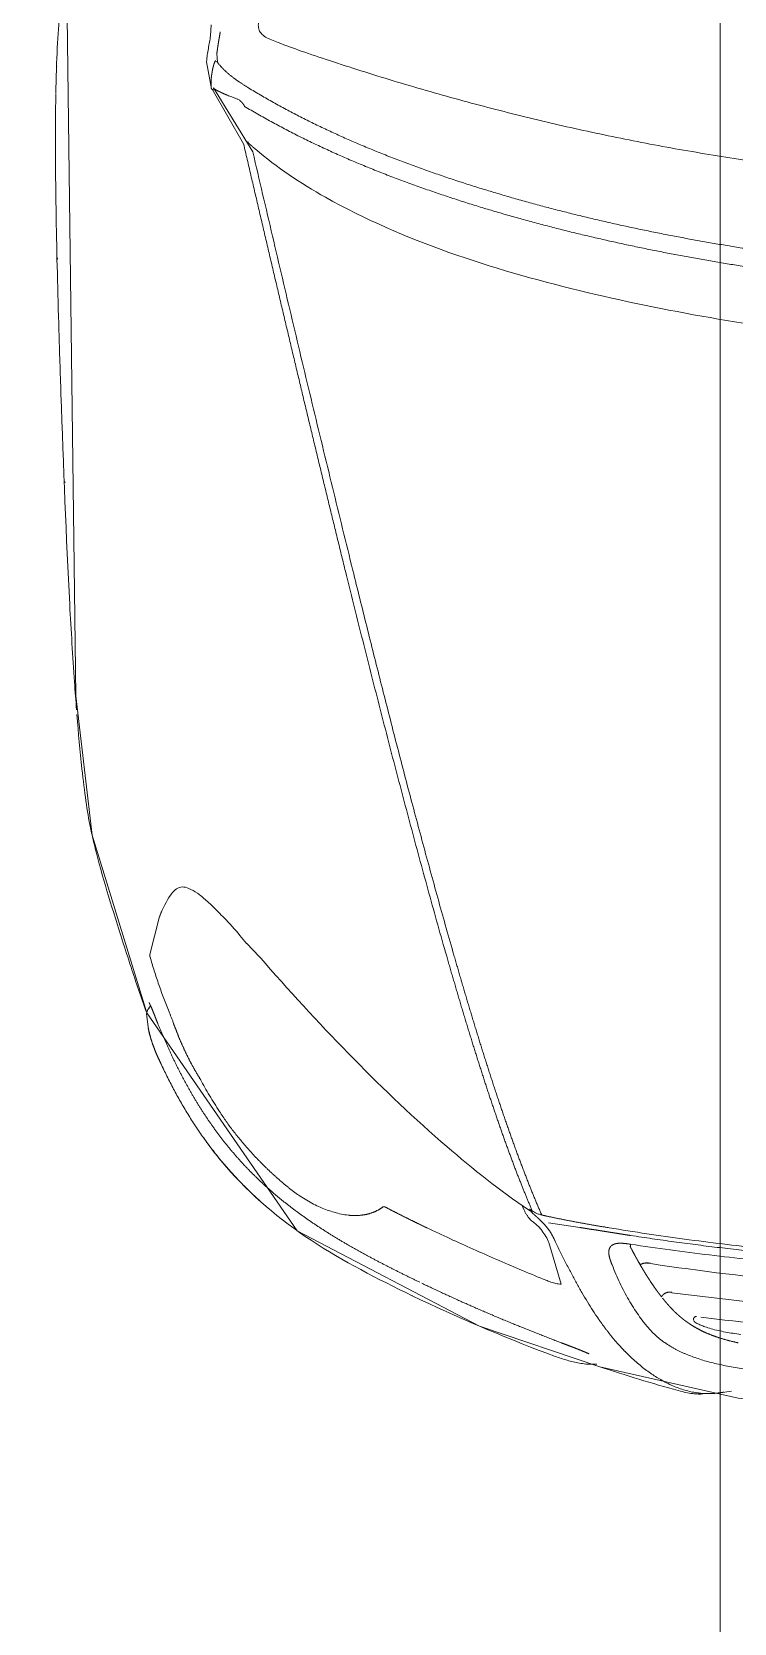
# Model space of a CAD drawing. Header units: metres. Extents: x -17822 to 152406, y -4219 to 19791.
# Drawn here: x 114454.4 to 114511.6, y 2751.2 to 2881 of the extents above; entities that cross this region are included whole.
import ezdxf
from ezdxf.xclip import XClip

# ---------------------------------------------------------------- set-up
doc = ezdxf.new("R2010")
doc.units = ezdxf.units.M
doc.header["$LTSCALE"] = 100
doc.header["$MEASUREMENT"] = 0
doc.header["$XCLIPFRAME"] = 0
doc.layers.get('0').update_dxf_attribs({"color": 9, "lineweight": 9})
for name, color, linetype, lineweight in [('04', 9, 'Continuous', 9), ('06B', 9, 'Continuous', 9), ('06D', 9, 'Continuous', 9), ('40M', 9, 'Continuous', 9)]:
    doc.layers.add(name, color=color, linetype=linetype, lineweight=lineweight)

# ---------------------------------------------------------------- blocks, each defined once
blk = doc.blocks.new('p-araba-polo')
for p, q in [((0.02, -0.3033), (0.0201, -0.3042)), ((0.1556, -0.3961), (0.1593, -0.4217)), ((0.1094, -0.4114), (0.1433, -0.4214)), ((0.1683, -0.4355), (0.17, -0.4382)), ((0.172, -0.4427), (0.1727, -0.4429)), ((0.1727, -0.4429), (0.1735, -0.4432)), ((0.3712, -0.653), (0.3749, -0.6562)), ((0.3749, -0.6562), (0.3764, -0.6575)), ((0.3875, -0.668), (0.3764, -0.6575)), ((1.033, -0.6629), (1.0852, -0.695)), ((1.0841, -0.6962), (1.0396, -0.6705)), ((1.1066, -0.7007), (1.0845, -0.6967)), ((1.1134, -0.6923), (1.1062, -0.6918)), ((1.1073, -0.6936), (1.1062, -0.6918)), ((1.1134, -0.6923), (1.1134, -0.6923)), ((1.1367, -0.6968), (1.1276, -0.6974)), ((0.4081, -0.7394), (0.3783, -0.7469)), ((0.4278, -0.7293), (0.4248, -0.7314)), ((0.3189, -0.7483), (0.328, -0.7495)), ((0.3334, -0.7485), (0.3346, -0.7476)), ((0.3344, -0.7478), (0.3365, -0.7464))]:
    blk.add_line(p, q)
at = {"flags": 128}
for points in [[(0.3874, -0.668), (0.3906, -0.6707), (0.3938, -0.6734)], [(0.4171, -0.6952), (0.4181, -0.6962), (0.4193, -0.6975), (0.4207, -0.699)], [(0.427, -0.7064), (0.4277, -0.7072), (0.4282, -0.7081)]]:
    blk.add_lwpolyline(points, dxfattribs=at)
for points, degree in [([(0.1227, 0), (0.1227, -0.0712), (0.1253, -0.1425), (0.1304, -0.2136), (0.1382, -0.2844), (0.1491, -0.3548)], 5), ([(0.9187, 0), (0.9187, -0.0992), (0.9262, -0.1979), (0.9398, -0.2961), (0.9595, -0.3936), (0.9846, -0.4892), (1.0189, -0.5845), (1.0701, -0.6696)], 7), ([(1.0853, -0.6665), (1.0348, -0.5843), (0.9999, -0.4894), (0.9745, -0.3944), (0.9546, -0.2963), (0.9409, -0.1982), (0.9333, -0.099), (0.9333, 0)], 7), ([(0.0653, -0.0889), (0.0687, -0.1586), (0.0736, -0.2283), (0.0825, -0.2975)], 3), ([(0.0825, -0.0995), (0.0865, -0.1736), (0.0927, -0.2477), (0.1024, -0.3213)], 3), ([(0.1025, -0.0916), (0.1063, -0.1742), (0.1139, -0.2567), (0.1261, -0.3385)], 3), ([(0.0221, -0.2725), (0.0218, -0.2751), (0.0215, -0.2775), (0.0211, -0.2798)], 3), ([(0.0615, -0.2671), (0.0629, -0.2733), (0.0644, -0.2793), (0.0661, -0.2848), (0.068, -0.2901), (0.0701, -0.2949), (0.0725, -0.2994), (0.0751, -0.3037)], 7), ([(0.0213, -0.2788), (0.0208, -0.2811), (0.0205, -0.2834), (0.0203, -0.2858), (0.0201, -0.2881), (0.02, -0.2904), (0.0201, -0.2927), (0.0202, -0.295)], 7), ([(0.0202, -0.295), (0.0199, -0.2961), (0.0196, -0.2973), (0.0197, -0.2984)], 3), ([(0.0197, -0.2984), (0.0198, -0.2999), (0.0198, -0.3015), (0.02, -0.3033)], 3), ([(0.0201, -0.3042), (0.0206, -0.308), (0.0213, -0.3113), (0.0225, -0.3159)], 3), ([(0.0205, -0.2989), (0.0205, -0.299), (0.0205, -0.2992), (0.0205, -0.2993), (0.0205, -0.2995), (0.0206, -0.2996)], 5), ([(0.0206, -0.2996), (0.0205, -0.2994), (0.0205, -0.2991), (0.0205, -0.2989)], 3), ([(0.0206, -0.2995), (0.0206, -0.2995), (0.0206, -0.2995), (0.0206, -0.2995)], 3), ([(0.0206, -0.2996), (0.0206, -0.2996), (0.0206, -0.2996), (0.0206, -0.2996), (0.0206, -0.2996), (0.0206, -0.2996), (0.0206, -0.2996), (0.0206, -0.2996)], 7), ([(0.0522, -0.3094), (0.0555, -0.3175), (0.0593, -0.3245), (0.0635, -0.3305), (0.0681, -0.3356), (0.0732, -0.3401), (0.0785, -0.3443)], 6), ([(0.08, -0.311), (0.0792, -0.3098), (0.0783, -0.3086), (0.0775, -0.3074), (0.0766, -0.3062), (0.0758, -0.3049), (0.0751, -0.3037)], 6), ([(0.0792, -0.303), (0.0787, -0.3027), (0.0782, -0.3024), (0.0779, -0.3019), (0.0777, -0.3014), (0.0774, -0.3009)], 5), ([(0.0826, -0.3142), (0.0821, -0.3136), (0.0816, -0.3129), (0.0811, -0.3123), (0.0805, -0.3116), (0.08, -0.311)], 5), ([(0.0225, -0.3159), (0.0284, -0.3374), (0.035, -0.3587), (0.042, -0.3799)], 3), ([(0.088, -0.32), (0.0869, -0.3189), (0.0858, -0.3178), (0.0847, -0.3166), (0.0837, -0.3154), (0.0826, -0.3142)], 5), ([(0.0979, -0.3287), (0.0962, -0.3274), (0.0945, -0.326), (0.0928, -0.3246), (0.0912, -0.3231), (0.0896, -0.3216), (0.088, -0.32)], 6), ([(0.099, -0.3297), (0.1005, -0.3287), (0.1021, -0.3277), (0.1032, -0.3246), (0.103, -0.3231), (0.1027, -0.3213)], 5), ([(0.1027, -0.3213), (0.103, -0.3231), (0.1032, -0.3246), (0.1021, -0.3277), (0.1005, -0.3287), (0.099, -0.3297)], 5), ([(0.1016, -0.3316), (0.1011, -0.3312), (0.1006, -0.3309), (0.1001, -0.3305), (0.0996, -0.3301), (0.099, -0.3297)], 5), ([(0.1117, -0.3387), (0.1084, -0.3366), (0.1059, -0.3348), (0.1035, -0.333), (0.1025, -0.3323), (0.1016, -0.3316)], 5), ([(0.1283, -0.3488), (0.1261, -0.3476), (0.124, -0.3463), (0.1219, -0.3451), (0.1198, -0.3439), (0.1177, -0.3426), (0.1157, -0.3413), (0.1137, -0.34), (0.1117, -0.3387)], 8), ([(0.1264, -0.3385), (0.1266, -0.3396), (0.1268, -0.341), (0.1268, -0.3427), (0.1266, -0.3444), (0.1262, -0.3456), (0.1257, -0.3461), (0.1252, -0.3466)], 7), ([(0.1264, -0.3385), (0.1266, -0.34), (0.1269, -0.3421), (0.1266, -0.3452), (0.1259, -0.3459), (0.1252, -0.3466)], 5), ([(0.1283, -0.3488), (0.1276, -0.3484), (0.127, -0.348), (0.1263, -0.3476), (0.1258, -0.3471), (0.1252, -0.3466)], 5), ([(0.1372, -0.3536), (0.1343, -0.3521), (0.1324, -0.3511), (0.1311, -0.3504), (0.1297, -0.3496), (0.1283, -0.3488)], 5), ([(0.0811, -0.3811), (0.0747, -0.3766), (0.0688, -0.3722), (0.0634, -0.3678), (0.0585, -0.3634), (0.0541, -0.359)], 5), ([(0.1404, -0.3553), (0.14, -0.3551), (0.1396, -0.3549), (0.1392, -0.3547), (0.1388, -0.3545), (0.1384, -0.3543), (0.138, -0.3541), (0.1376, -0.3538), (0.1372, -0.3536)], 8), ([(0.1419, -0.3549), (0.1413, -0.3549), (0.1406, -0.3549), (0.1402, -0.3549), (0.1402, -0.3548), (0.1405, -0.3547)], 5), ([(0.1405, -0.3547), (0.1402, -0.3548), (0.1402, -0.3549), (0.1406, -0.3549), (0.1413, -0.3549), (0.1419, -0.3549)], 5), ([(0.1414, -0.3695), (0.1424, -0.3679), (0.1429, -0.3657), (0.1431, -0.3626), (0.1425, -0.3587), (0.1419, -0.3549)], 5), ([(0.1516, -0.371), (0.1513, -0.3687), (0.1509, -0.3664), (0.1505, -0.3641), (0.1502, -0.3618), (0.1498, -0.3595), (0.1494, -0.3572), (0.1491, -0.3548)], 7), ([(0.1491, -0.3548), (0.1499, -0.3602), (0.1508, -0.3656), (0.1516, -0.371)], 3), ([(0.1251, -0.3699), (0.127, -0.3707), (0.1289, -0.3714), (0.1308, -0.372), (0.1327, -0.3725), (0.1346, -0.3726)], 5), ([(0.1251, -0.3699), (0.127, -0.3707), (0.1289, -0.3714), (0.1308, -0.372), (0.1327, -0.3725), (0.1346, -0.3726)], 5), ([(0.1346, -0.3726), (0.1359, -0.3727), (0.1373, -0.3726), (0.1386, -0.3722), (0.1398, -0.3716), (0.1407, -0.3708), (0.1414, -0.3695)], 6), ([(0.1346, -0.3726), (0.1362, -0.3727), (0.1378, -0.3726), (0.1394, -0.3719), (0.1405, -0.371), (0.1414, -0.3695)], 5), ([(0.1535, -0.3825), (0.1532, -0.3809), (0.1529, -0.3793), (0.1527, -0.3776), (0.1524, -0.376), (0.1522, -0.3743), (0.1519, -0.3727), (0.1516, -0.371)], 7), ([(0.1554, -0.3724), (0.157, -0.3826), (0.1588, -0.3928), (0.1607, -0.403), (0.1627, -0.4132), (0.1648, -0.423)], 5), ([(0.053, -0.3896), (0.0528, -0.3896), (0.0527, -0.3894), (0.0526, -0.3892), (0.0526, -0.389), (0.0526, -0.3888)], 5), ([(0.0615, -0.4113), (0.0603, -0.4081), (0.0591, -0.4049), (0.0579, -0.4017), (0.0566, -0.3984), (0.0553, -0.3951), (0.0539, -0.3919), (0.0526, -0.3888)], 7), ([(0.1556, -0.3961), (0.1553, -0.3942), (0.155, -0.3923), (0.1546, -0.3903), (0.1543, -0.3884), (0.154, -0.3864), (0.1538, -0.3845), (0.1535, -0.3825)], 7), ([(0.996, -0.6037), (0.96, -0.5393), (0.9375, -0.4684), (0.92, -0.3968)], 3), ([(0.0616, -0.4115), (0.0615, -0.4115), (0.0614, -0.4115), (0.0614, -0.4115), (0.0615, -0.4114), (0.0615, -0.4113)], 5), ([(0.0616, -0.4115), (0.0615, -0.4115), (0.0614, -0.4115), (0.0614, -0.4115), (0.0615, -0.4114), (0.0615, -0.4113)], 5), ([(0.1101, -0.5251), (0.1025, -0.5092), (0.0951, -0.4931), (0.0879, -0.477), (0.081, -0.4607), (0.0743, -0.4443), (0.0678, -0.4279), (0.0615, -0.4113)], 7), ([(0.1058, -0.4093), (0.1058, -0.4093), (0.1058, -0.4094), (0.1058, -0.4094), (0.1058, -0.4094), (0.1058, -0.4094), (0.1058, -0.4094), (0.1058, -0.4094)], 7), ([(0.1058, -0.4093), (0.1058, -0.4094), (0.1058, -0.4094), (0.1058, -0.4094)], 3), ([(0.0527, -0.4224), (0.0527, -0.4224), (0.0527, -0.4223)], 2), ([(0.0527, -0.4223), (0.0527, -0.4224), (0.0527, -0.4224)], 2), ([(0.0527, -0.4224), (0.0668, -0.4598), (0.0826, -0.4968), (0.0999, -0.5329)], 3), ([(0.1449, -0.4166), (0.1466, -0.4174), (0.1484, -0.4183), (0.1502, -0.4192), (0.152, -0.4203), (0.1537, -0.4215), (0.1553, -0.4228)], 6), ([(0.1531, -0.4271), (0.1538, -0.4277), (0.1545, -0.4282), (0.1552, -0.4288), (0.1558, -0.4294), (0.1564, -0.43), (0.157, -0.4306), (0.1576, -0.4313)], 7), ([(0.1658, -0.4273), (0.1656, -0.4265), (0.1654, -0.4256), (0.1652, -0.4247), (0.165, -0.4239), (0.1648, -0.423)], 5), ([(0.1658, -0.4273), (0.1921, -0.4388), (0.2207, -0.4497), (0.2508, -0.4602), (0.2818, -0.4704), (0.3133, -0.4801), (0.3453, -0.4896), (0.3777, -0.4989)], 7), ([(0.1619, -0.4288), (0.1628, -0.4298), (0.1636, -0.4307), (0.1644, -0.4316), (0.1652, -0.4325), (0.166, -0.4334), (0.1668, -0.4342)], 6), ([(0.1668, -0.4342), (0.1658, -0.4332), (0.1648, -0.4321), (0.1639, -0.431), (0.163, -0.43), (0.1619, -0.4288)], 5), ([(0.1706, -0.4373), (0.1701, -0.4365), (0.1696, -0.4358), (0.1691, -0.435)], 3), ([(0.3769, -0.5048), (0.3446, -0.4956), (0.3126, -0.4861), (0.2815, -0.4765), (0.2514, -0.4666), (0.2221, -0.4565), (0.1943, -0.4459), (0.1691, -0.435)], 7), ([(0.1706, -0.4373), (0.1703, -0.4368), (0.17, -0.4364), (0.1697, -0.4359), (0.1693, -0.4355), (0.1691, -0.435)], 5), ([(0.1699, -0.4417), (0.1707, -0.4421), (0.1715, -0.4424), (0.1724, -0.4428)], 3), ([(0.1724, -0.4428), (0.1717, -0.4425), (0.171, -0.4422), (0.1703, -0.4419)], 3), ([(0.1731, -0.4427), (0.173, -0.4429), (0.1729, -0.443), (0.1727, -0.4429), (0.1726, -0.4429), (0.1724, -0.4428)], 5), ([(0.1724, -0.4428), (0.1726, -0.4429), (0.1727, -0.4429), (0.1729, -0.443), (0.173, -0.4429), (0.1731, -0.4427)], 5), ([(0.1724, -0.4428), (0.1726, -0.4429), (0.1728, -0.443), (0.1729, -0.443), (0.1731, -0.4431), (0.1733, -0.4432), (0.1735, -0.4432)], 6), ([(0.1724, -0.4428), (0.1727, -0.443), (0.1731, -0.4431), (0.1735, -0.4432)], 3), ([(0.1949, -0.6585), (0.1794, -0.6422), (0.1652, -0.6246), (0.1526, -0.6059), (0.1412, -0.5866), (0.1306, -0.5668), (0.1206, -0.5469), (0.1109, -0.5267)], 7), ([(0.1553, -0.521), (0.1585, -0.5277), (0.1618, -0.5344), (0.1652, -0.5411), (0.1685, -0.5478), (0.172, -0.5544)], 5), ([(0.0999, -0.5329), (0.0999, -0.5329), (0.1, -0.5328)], 2), ([(0.1, -0.5328), (0.0999, -0.5329), (0.0999, -0.5329)], 2), ([(0.1721, -0.5572), (0.1688, -0.5617), (0.1665, -0.5669), (0.1652, -0.5727), (0.165, -0.5788), (0.1656, -0.585)], 5), ([(0.172, -0.5544), (0.1723, -0.555), (0.1726, -0.5556), (0.1728, -0.5563), (0.1724, -0.5568), (0.1721, -0.5572)], 5), ([(1.0396, -0.6705), (0.9891, -0.6587), (0.9388, -0.647), (0.8888, -0.6352), (0.839, -0.6234), (0.7894, -0.6115), (0.7401, -0.5995), (0.6909, -0.5874)], 7), ([(1.0354, -0.6609), (1.0204, -0.6432), (1.0073, -0.6239), (0.996, -0.6037)], 3), ([(0.1875, -0.633), (0.1921, -0.6388), (0.1969, -0.6443), (0.2018, -0.6497), (0.2069, -0.6548), (0.2121, -0.6598)], 5), ([(0.195, -0.6586), (0.1949, -0.6586), (0.1949, -0.6586), (0.1949, -0.6586), (0.1949, -0.6585), (0.1949, -0.6585)], 5), ([(0.3217, -0.7403), (0.3016, -0.7322), (0.2819, -0.7231), (0.2626, -0.713), (0.244, -0.7016), (0.2263, -0.6886), (0.21, -0.6742), (0.1949, -0.6585)], 7), ([(0.3712, -0.6529), (0.3712, -0.6531), (0.3712, -0.6531), (0.3714, -0.6529)], 3), ([(0.3749, -0.6561), (0.3748, -0.6562), (0.3749, -0.6563), (0.375, -0.6562)], 3), ([(0.3749, -0.6561), (0.3748, -0.6562), (0.3749, -0.6563), (0.375, -0.6562)], 3), ([(0.3756, -0.655), (0.3756, -0.655), (0.3756, -0.655), (0.3756, -0.655), (0.3756, -0.655), (0.3756, -0.655)], 5), ([(0.3756, -0.655), (0.3756, -0.655), (0.3756, -0.655), (0.3756, -0.655), (0.3756, -0.655), (0.3756, -0.655)], 5), ([(1.0419, -0.6684), (1.0406, -0.6669), (1.0392, -0.6654), (1.0379, -0.6639), (1.0366, -0.6624), (1.0354, -0.6609)], 5), ([(1.0354, -0.6609), (1.0366, -0.6624), (1.0379, -0.6639), (1.0392, -0.6654), (1.0406, -0.6669), (1.0419, -0.6684)], 5), ([(0.3876, -0.668), (0.3876, -0.668), (0.3875, -0.668), (0.3874, -0.668)], 3), ([(0.3874, -0.668), (0.3875, -0.668), (0.3875, -0.668), (0.3875, -0.668), (0.3876, -0.668), (0.3876, -0.668)], 5), ([(0.3938, -0.6734), (0.3987, -0.6777), (0.4036, -0.682), (0.4082, -0.6864)], 3), ([(1.0412, -0.6668), (1.0411, -0.6669), (1.041, -0.667), (1.0408, -0.6672)], 3), ([(1.0412, -0.6668), (1.0411, -0.6668), (1.0411, -0.6669), (1.041, -0.667), (1.0409, -0.6671), (1.0408, -0.6672)], 5), ([(1.0418, -0.6684), (1.0419, -0.6684), (1.0419, -0.6684), (1.0419, -0.6684), (1.0419, -0.6684), (1.0419, -0.6684), (1.0419, -0.6684)], 6), ([(1.0419, -0.6684), (1.0419, -0.6684), (1.0419, -0.6684), (1.0419, -0.6684), (1.0419, -0.6684), (1.0419, -0.6684), (1.0419, -0.6684)], 6), ([(1.07, -0.6707), (1.07, -0.6707), (1.07, -0.6707), (1.07, -0.6707), (1.07, -0.6707), (1.07, -0.6707)], 5), ([(1.07, -0.6707), (1.07, -0.6707), (1.07, -0.6707), (1.07, -0.6707), (1.07, -0.6707), (1.07, -0.6707)], 5), ([(1.0701, -0.6696), (1.0708, -0.6699), (1.0714, -0.6703), (1.0721, -0.6707), (1.0728, -0.6713), (1.0733, -0.6717), (1.0739, -0.6723)], 6), ([(1.0853, -0.6665), (1.0897, -0.6737), (1.0944, -0.6806), (1.0995, -0.687), (1.1062, -0.6918)], 4), ([(0.4082, -0.6864), (0.4113, -0.6894), (0.4143, -0.6923), (0.4171, -0.6952)], 3), ([(1.0847, -0.695), (1.0835, -0.6928), (1.0823, -0.6905), (1.0812, -0.6883), (1.0802, -0.686), (1.0792, -0.6836)], 5), ([(0.4207, -0.699), (0.423, -0.7016), (0.4252, -0.704), (0.427, -0.7064)], 3), ([(1.0819, -0.692), (1.0819, -0.692), (1.0819, -0.692), (1.0819, -0.6919)], 3), ([(1.0835, -0.6949), (1.0837, -0.6952), (1.0838, -0.6954), (1.0839, -0.6957), (1.084, -0.6959), (1.0841, -0.6962)], 5), ([(1.0852, -0.695), (1.0851, -0.695), (1.085, -0.695), (1.0849, -0.695), (1.0848, -0.695), (1.0846, -0.695)], 5), ([(1.0847, -0.695), (1.0849, -0.695), (1.085, -0.695), (1.0852, -0.695)], 3), ([(1.0856, -0.6968), (1.0855, -0.6968), (1.0854, -0.6968), (1.0853, -0.6968)], 3), ([(1.0895, -0.6969), (1.0887, -0.6969), (1.088, -0.6968), (1.0872, -0.6968), (1.0864, -0.6968), (1.0856, -0.6968)], 5), ([(1.0904, -0.6969), (1.0901, -0.6969), (1.0898, -0.6969), (1.0895, -0.6969)], 3), ([(1.093, -0.6968), (1.0935, -0.6968), (1.094, -0.6968), (1.0944, -0.6967), (1.0949, -0.6967), (1.0954, -0.6966)], 5), ([(1.0954, -0.6966), (1.0957, -0.6966), (1.0959, -0.6965), (1.0962, -0.6965), (1.0964, -0.6964), (1.0967, -0.6964)], 5), ([(1.0967, -0.6964), (1.0963, -0.6965), (1.0958, -0.6965), (1.0954, -0.6966)], 3), ([(1.0967, -0.6964), (1.0969, -0.6964), (1.0972, -0.6963), (1.0974, -0.6963), (1.0977, -0.6962), (1.0979, -0.6962)], 5), ([(1.0979, -0.6962), (1.0975, -0.6963), (1.0971, -0.6963), (1.0967, -0.6964)], 3), ([(1.0979, -0.6962), (1.0992, -0.696), (1.1005, -0.6957), (1.1018, -0.6955), (1.103, -0.6951), (1.1043, -0.6947)], 5), ([(1.1043, -0.6947), (1.1046, -0.6947), (1.1048, -0.6946), (1.1051, -0.6945), (1.1054, -0.6944), (1.1056, -0.6943)], 5), ([(1.1056, -0.6943), (1.1052, -0.6945), (1.1048, -0.6946), (1.1043, -0.6947)], 3), ([(1.1056, -0.6943), (1.1057, -0.6943), (1.1058, -0.6942), (1.1059, -0.6942), (1.1059, -0.6942), (1.106, -0.6942)], 5), ([(1.106, -0.6942), (1.1059, -0.6942), (1.1057, -0.6943), (1.1056, -0.6943)], 3), ([(1.106, -0.6942), (1.1063, -0.6941), (1.1065, -0.694), (1.1067, -0.6939), (1.107, -0.6937), (1.1073, -0.6936)], 5), ([(1.106, -0.6942), (1.106, -0.6942), (1.106, -0.6942), (1.106, -0.6942)], 3), ([(1.1062, -0.6922), (1.1062, -0.6921), (1.1062, -0.6921), (1.1062, -0.692), (1.1062, -0.692), (1.1062, -0.6919)], 5), ([(1.1062, -0.6922), (1.1062, -0.6921), (1.1062, -0.6921), (1.1062, -0.692), (1.1062, -0.692), (1.1062, -0.6919)], 5), ([(1.1062, -0.6919), (1.1062, -0.6919), (1.1062, -0.6919), (1.1062, -0.6919), (1.1062, -0.6919), (1.1062, -0.6919)], 5), ([(1.1062, -0.6919), (1.1062, -0.6919), (1.1062, -0.6919), (1.1062, -0.6919)], 3), ([(1.1073, -0.6936), (1.1073, -0.6935), (1.1074, -0.6935), (1.1074, -0.6934), (1.1074, -0.6934), (1.1075, -0.6933)], 5), ([(1.131, -0.6895), (1.1285, -0.6899), (1.126, -0.6904), (1.1235, -0.6908), (1.121, -0.6912), (1.1184, -0.6916), (1.1159, -0.6919), (1.1134, -0.6923)], 7), ([(0.2765, -0.7057), (0.2764, -0.7057), (0.2762, -0.7056), (0.2761, -0.7056), (0.276, -0.7055), (0.276, -0.7054)], 5), ([(0.2765, -0.7057), (0.2764, -0.7057), (0.2762, -0.7056), (0.2761, -0.7056), (0.276, -0.7055), (0.276, -0.7054)], 5), ([(0.3195, -0.7266), (0.3131, -0.7243), (0.3067, -0.7217), (0.3004, -0.7189), (0.2941, -0.7159), (0.288, -0.7127), (0.2819, -0.7091), (0.276, -0.7054)], 7), ([(0.4282, -0.7081), (0.4316, -0.7131), (0.4335, -0.7174), (0.4334, -0.7204)], 3), ([(0.3228, -0.7278), (0.322, -0.7276), (0.3213, -0.7275), (0.3207, -0.7272), (0.3201, -0.7269), (0.3195, -0.7266)], 5), ([(0.3228, -0.7278), (0.322, -0.7276), (0.3213, -0.7275), (0.3207, -0.7272), (0.3201, -0.7269), (0.3195, -0.7266)], 5), ([(0.4334, -0.7204), (0.4334, -0.7239), (0.4311, -0.7269), (0.4278, -0.7293)], 3), ([(0.2817, -0.7343), (0.2817, -0.7343), (0.2818, -0.7344), (0.2818, -0.7344)], 3), ([(0.284, -0.7354), (0.2863, -0.7365), (0.2886, -0.7376), (0.2909, -0.7387)], 3), ([(0.291, -0.7387), (0.2909, -0.7387), (0.2909, -0.7387)], 2), ([(0.3189, -0.7483), (0.3138, -0.7474), (0.3089, -0.7461), (0.3042, -0.7445), (0.2997, -0.7427), (0.2953, -0.7407), (0.2909, -0.7387)], 6), ([(0.3291, -0.7303), (0.3291, -0.7303), (0.3291, -0.7303), (0.3291, -0.7303), (0.3291, -0.7303), (0.3291, -0.7303), (0.3291, -0.7303), (0.3291, -0.7303), (0.3291, -0.7303), (0.3291, -0.7303)], 9), ([(0.3291, -0.7303), (0.3291, -0.7303), (0.3292, -0.7304), (0.3293, -0.7304), (0.3293, -0.7304), (0.3294, -0.7304), (0.3294, -0.7304), (0.3295, -0.7304), (0.3296, -0.7305), (0.3296, -0.7305)], 9), ([(0.3296, -0.7305), (0.3296, -0.7305), (0.3295, -0.7304), (0.3294, -0.7304), (0.3294, -0.7304), (0.3293, -0.7304), (0.3293, -0.7304), (0.3292, -0.7304), (0.3291, -0.7303), (0.3291, -0.7303)], 9), ([(0.3317, -0.7313), (0.3315, -0.7313), (0.3314, -0.7312), (0.3314, -0.7312), (0.3314, -0.7312), (0.3314, -0.7312)], 5), ([(0.3317, -0.7313), (0.3315, -0.7313), (0.3314, -0.7312), (0.3314, -0.7312), (0.3314, -0.7312), (0.3314, -0.7312)], 5), ([(0.4248, -0.7314), (0.4196, -0.7347), (0.4139, -0.7373), (0.4081, -0.7394)], 3), ([(0.4081, -0.7394), (0.4089, -0.7391), (0.4097, -0.7388), (0.4106, -0.7385), (0.4114, -0.7382), (0.4122, -0.7378), (0.4131, -0.7375)], 6), ([(0.3392, -0.7476), (0.3378, -0.7469), (0.3359, -0.746), (0.3336, -0.745), (0.3308, -0.7439), (0.3278, -0.7427), (0.3247, -0.7415), (0.3217, -0.7403)], 7), ([(0.3218, -0.7403), (0.3218, -0.7403), (0.3217, -0.7404), (0.3217, -0.7403), (0.3217, -0.7403), (0.3217, -0.7403)], 5), ([(0.3217, -0.7403), (0.3217, -0.7403), (0.3217, -0.7404), (0.3217, -0.7404), (0.3218, -0.7403), (0.3218, -0.7403)], 5), ([(0.328, -0.7495), (0.3299, -0.7499), (0.3326, -0.7491), (0.3334, -0.7485)], 3), ([(0.3342, -0.7479), (0.3342, -0.7479), (0.3342, -0.7479), (0.3343, -0.7479), (0.3343, -0.7479), (0.3343, -0.7479)], 5), ([(0.3342, -0.7479), (0.3342, -0.7479), (0.3343, -0.7479), (0.3343, -0.7479)], 3), ([(0.3392, -0.7476), (0.3389, -0.7475), (0.3386, -0.7474), (0.3383, -0.7472), (0.3379, -0.747), (0.3377, -0.7468)], 5), ([(0.3392, -0.7476), (0.339, -0.7475), (0.3387, -0.7474), (0.3385, -0.7473), (0.3382, -0.7472), (0.338, -0.747)], 5), ([(0.3764, -0.7468), (0.3768, -0.7469), (0.3772, -0.747), (0.3776, -0.747), (0.378, -0.7469), (0.3783, -0.7469)], 5), ([(0.5299, -0.8023), (0.5443, -0.8039), (0.5588, -0.8052), (0.5741, -0.8064)], 3), ([(0.7638, -0.8164), (0.7637, -0.8164), (0.7637, -0.8163), (0.7636, -0.8162), (0.7635, -0.8161), (0.7634, -0.8159)], 5), ([(0.7638, -0.8164), (0.7637, -0.8164), (0.7637, -0.8163), (0.7636, -0.8162), (0.7635, -0.8161), (0.7634, -0.8159)], 5), ([(0.9357, -0.8222), (0.9352, -0.8222), (0.9348, -0.8222), (0.9343, -0.8222)], 3), ([(0.9453, -0.8224), (0.9455, -0.8224), (0.9457, -0.8224), (0.9459, -0.8223), (0.9461, -0.8222), (0.9463, -0.8221)], 5), ([(0.9453, -0.8224), (0.9455, -0.8224), (0.9457, -0.8224), (0.9459, -0.8223), (0.9461, -0.8222), (0.9463, -0.8221)], 5), ([(1.0811, -0.8236), (1.0881, -0.8235), (1.0946, -0.8233), (1.1009, -0.8231)], 3), ([(1.1004, -0.8231), (1.1009, -0.8231), (1.1013, -0.8231), (1.1018, -0.8231), (1.1022, -0.823), (1.1026, -0.8229)], 5), ([(1.1026, -0.8229), (1.1022, -0.823), (1.1018, -0.8231), (1.1013, -0.8231), (1.1009, -0.8231), (1.1004, -0.8231)], 5), ([(1.1014, -0.8231), (1.1013, -0.8231), (1.1011, -0.8231), (1.101, -0.8231), (1.1008, -0.8231), (1.1007, -0.8231), (1.1006, -0.8231), (1.1004, -0.8231)], 7), ([(1.1004, -0.8231), (1.1008, -0.8231), (1.1011, -0.8231), (1.1015, -0.8231)], 3), ([(1.1009, -0.8231), (1.1242, -0.8223), (1.1443, -0.821), (1.1589, -0.8187)], 3)]:
    blk.add_open_spline(points, degree=degree)
for points, degree, knots in [([(0.1554, -0.3724), (0.1537, -0.3622), (0.1504, -0.3416), (0.1461, -0.3108), (0.1421, -0.2799), (0.1387, -0.2489), (0.1356, -0.2179), (0.133, -0.1868), (0.1308, -0.1557), (0.129, -0.1246), (0.1276, -0.0935), (0.1266, -0.0623), (0.126, -0.0312), (0.1259, -0.0104), (0.1259, 0)], 3, [0, 0, 0, 0, 0.083333, 0.166666, 0.25, 0.333333, 0.416666, 0.5, 0.583333, 0.666666, 0.75, 0.833333, 0.916667, 1, 1, 1, 1]), ([(0.92, -0.3968), (0.9028, -0.3261), (0.8804, -0.1943), (0.8718, -0.0608), (0.8718, 0)], 3, [0, 0, 0, 0, 0.54461, 1, 1, 1, 1]), ([(1.007, 0), (1.0071, -0.0093), (1.0072, -0.0278), (1.0078, -0.0557), (1.0089, -0.0835), (1.0105, -0.1113), (1.0124, -0.1391), (1.0149, -0.1668), (1.0177, -0.1945), (1.0209, -0.2221), (1.0246, -0.2497), (1.0287, -0.2773), (1.0332, -0.3047), (1.0381, -0.3322), (1.0434, -0.3595), (1.049, -0.3867), (1.0551, -0.4139), (1.0616, -0.441), (1.0684, -0.468), (1.0756, -0.4949), (1.0831, -0.5217), (1.091, -0.5484), (1.0965, -0.5661), (1.0993, -0.5749)], 3, [0, 0, 0, 0, 0.047619, 0.095238, 0.142857, 0.190476, 0.238095, 0.285714, 0.333333, 0.380952, 0.428571, 0.47619, 0.523809, 0.571428, 0.619047, 0.666666, 0.714285, 0.761904, 0.809523, 0.857143, 0.904762, 0.952381, 1, 1, 1, 1]), ([(0.1419, -0.3549), (0.1404, -0.3441), (0.1373, -0.3227), (0.1331, -0.2904), (0.1294, -0.258), (0.126, -0.2256), (0.1242, -0.204), (0.1233, -0.1932)], 3, [0, 0, 0, 0, 0.2, 0.4, 0.6, 0.8, 1, 1, 1, 1]), ([(0.035, -0.216), (0.0354, -0.2206), (0.0362, -0.2299), (0.0376, -0.2438), (0.0394, -0.2577), (0.0409, -0.2668), (0.0416, -0.2713)], 3, [0, 0, 0, 0, 0.247766, 0.497058, 0.747807, 1, 1, 1, 1]), ([(0.0416, -0.2713), (0.042, -0.2733), (0.0428, -0.2774), (0.0441, -0.2832), (0.0454, -0.289), (0.0469, -0.2945), (0.0486, -0.2997), (0.0503, -0.3047), (0.0516, -0.3079), (0.0522, -0.3094)], 3, [0, 0, 0, 0, 0.14299, 0.285846, 0.42866, 0.571442, 0.714235, 0.857051, 1, 1, 1, 1]), ([(0.0684, -0.265), (0.0687, -0.2671), (0.0692, -0.2713), (0.0703, -0.2775), (0.0715, -0.2835), (0.0729, -0.2891), (0.0744, -0.2938), (0.0759, -0.2977), (0.0769, -0.2998), (0.0774, -0.3009)], 3, [0, 0, 0, 0, 0.158147, 0.316114, 0.473938, 0.631662, 0.789307, 0.893445, 1, 1, 1, 1]), ([(0.0205, -0.2989), (0.0204, -0.2982), (0.0203, -0.297), (0.0202, -0.2957), (0.0202, -0.295)], 3, [0, 0, 0, 0, 0.490502, 1, 1, 1, 1]), ([(0.0309, -0.3292), (0.03, -0.3275), (0.0281, -0.3242), (0.0259, -0.3192), (0.024, -0.3142), (0.0225, -0.3093), (0.0213, -0.3044), (0.0208, -0.3012), (0.0206, -0.2996)], 3, [0, 0, 0, 0, 0.166666, 0.333333, 0.5, 0.666667, 0.833333, 1, 1, 1, 1]), ([(0.0783, -0.3023), (0.0784, -0.3024), (0.0787, -0.3027), (0.079, -0.3029), (0.0792, -0.303)], 3, [0, 0, 0, 0, 0.498736, 1, 1, 1, 1]), ([(0.0792, -0.303), (0.0795, -0.3032), (0.0801, -0.3035), (0.0813, -0.3035), (0.0818, -0.3032), (0.0821, -0.3031)], 3, [0, 0, 0, 0, 0.334219, 0.667128, 1, 1, 1, 1]), ([(0.0821, -0.3031), (0.0823, -0.3029), (0.0827, -0.3026), (0.083, -0.3019), (0.083, -0.3013), (0.0831, -0.301)], 3, [0, 0, 0, 0, 0.331791, 0.664325, 1, 1, 1, 1]), ([(0.0541, -0.359), (0.0526, -0.3575), (0.0498, -0.3546), (0.0459, -0.3503), (0.0423, -0.3461), (0.039, -0.3418), (0.036, -0.3376), (0.0333, -0.3334), (0.0317, -0.3306), (0.0309, -0.3292)], 3, [0, 0, 0, 0, 0.142856, 0.285712, 0.428569, 0.571427, 0.714284, 0.857142, 1, 1, 1, 1]), ([(0.0785, -0.3443), (0.0804, -0.3457), (0.0842, -0.3485), (0.0902, -0.3526), (0.0966, -0.3564), (0.1033, -0.3601), (0.1103, -0.3636), (0.1176, -0.3668), (0.1226, -0.3689), (0.1251, -0.3699)], 3, [0, 0, 0, 0, 0.142744, 0.285902, 0.429075, 0.572117, 0.714996, 0.857678, 1, 1, 1, 1]), ([(0.1252, -0.3466), (0.1257, -0.347), (0.1266, -0.3478), (0.1277, -0.3485), (0.1283, -0.3488)], 3, [0, 0, 0, 0, 0.497077, 1, 1, 1, 1]), ([(0.1419, -0.3544), (0.1419, -0.3544), (0.1419, -0.3544), (0.1419, -0.3544), (0.1419, -0.3544), (0.1419, -0.3544), (0.1419, -0.3544), (0.1419, -0.3544), (0.1419, -0.3544), (0.1419, -0.3544), (0.1419, -0.3544)], 5, [0, 0, 0, 0, 0, 0, 1, 1, 1, 1, 1, 1.000001, 1.000001, 1.000001, 1.000001, 1.000001, 1.000001]), ([(0.1419, -0.3544), (0.1419, -0.3544), (0.1419, -0.3544), (0.1419, -0.3544), (0.1419, -0.3544), (0.1419, -0.3544), (0.1419, -0.3544), (0.1419, -0.3544), (0.1419, -0.3544), (0.1419, -0.3544), (0.1419, -0.3544)], 5, [0, 0, 0, 0, 0, 0, 1, 1, 1, 1, 1, 1.000001, 1.000001, 1.000001, 1.000001, 1.000001, 1.000001]), ([(0.1516, -0.371), (0.1519, -0.373), (0.1526, -0.3768), (0.1532, -0.3806), (0.1535, -0.3825)], 3, [0, 0, 0, 0, 0.500002, 1, 1, 1, 1]), ([(0.044, -0.3824), (0.044, -0.3841), (0.0439, -0.3875), (0.0443, -0.3927), (0.0451, -0.3978), (0.0462, -0.4028), (0.0476, -0.4078), (0.0492, -0.4127), (0.0509, -0.4176), (0.0521, -0.4208), (0.0527, -0.4224)], 3, [0, 0, 0, 0, 0.124987, 0.249975, 0.374965, 0.49996, 0.624964, 0.749973, 0.874985, 1, 1, 1, 1]), ([(0.0615, -0.4113), (0.0608, -0.4095), (0.0594, -0.4057), (0.0572, -0.4), (0.0549, -0.3942), (0.0534, -0.3907), (0.0526, -0.3888)], 3, [0, 0, 0, 0, 0.242914, 0.490387, 0.743262, 1, 1, 1, 1]), ([(0.1449, -0.4166), (0.1418, -0.4151), (0.1357, -0.4122), (0.127, -0.4078), (0.1185, -0.4034), (0.1103, -0.399), (0.1024, -0.3945), (0.0949, -0.3901), (0.0878, -0.3856), (0.0833, -0.3826), (0.0811, -0.3811)], 3, [0, 0, 0, 0, 0.125001, 0.250002, 0.375002, 0.500003, 0.625003, 0.750002, 0.875001, 1, 1, 1, 1]), ([(0.1535, -0.3825), (0.1538, -0.3848), (0.1545, -0.3893), (0.1553, -0.3939), (0.1556, -0.3961)], 3, [0, 0, 0, 0, 0.499954, 1, 1, 1, 1]), ([(0.1135, -0.4261), (0.1129, -0.4247), (0.1118, -0.422), (0.1104, -0.4178), (0.1095, -0.414), (0.1094, -0.4122), (0.1094, -0.4114)], 3, [0, 0, 0, 0, 0.270369, 0.539534, 0.807022, 1, 1, 1, 1]), ([(0.1553, -0.521), (0.1524, -0.5147), (0.1464, -0.5022), (0.1379, -0.4833), (0.1296, -0.4643), (0.1214, -0.4453), (0.1161, -0.4325), (0.1135, -0.4261)], 3, [0, 0, 0, 0, 0.199959, 0.399928, 0.599921, 0.799944, 1, 1, 1, 1]), ([(0.1433, -0.4214), (0.145, -0.4222), (0.1483, -0.4238), (0.1515, -0.426), (0.1531, -0.4271)], 3, [0, 0, 0, 0, 0.500778, 1, 1, 1, 1]), ([(0.1553, -0.4228), (0.1545, -0.4221), (0.1529, -0.4209), (0.1502, -0.4193), (0.1476, -0.4179), (0.1458, -0.417), (0.1449, -0.4166)], 3, [0, 0, 0, 0, 0.248986, 0.49846, 0.748736, 1, 1, 1, 1]), ([(0.1531, -0.4271), (0.1539, -0.4278), (0.1555, -0.429), (0.1569, -0.4305), (0.1576, -0.4313)], 3, [0, 0, 0, 0, 0.5173, 1, 1, 1, 1]), ([(0.1619, -0.4288), (0.1608, -0.4277), (0.1586, -0.4255), (0.1564, -0.4237), (0.1553, -0.4228)], 3, [0, 0, 0, 0, 0.500116, 1, 1, 1, 1]), ([(0.1658, -0.4273), (0.1656, -0.4266), (0.1653, -0.4252), (0.165, -0.4237), (0.1648, -0.423)], 3, [0, 0, 0, 0, 0.499348, 1, 1, 1, 1]), ([(0.1691, -0.435), (0.1686, -0.4342), (0.1676, -0.4326), (0.1665, -0.43), (0.1661, -0.4282), (0.1658, -0.4273)], 3, [0, 0, 0, 0, 0.333479, 0.665683, 1, 1, 1, 1]), ([(0.1576, -0.4313), (0.1582, -0.4321), (0.1596, -0.4337), (0.1616, -0.4362), (0.1632, -0.4376), (0.1641, -0.4383)], 3, [0, 0, 0, 0, 0.335072, 0.667573, 1, 1, 1, 1]), ([(0.1641, -0.4383), (0.1647, -0.4387), (0.1659, -0.4396), (0.1678, -0.4407), (0.1692, -0.4414), (0.1699, -0.4417)], 3, [0, 0, 0, 0, 0.333542, 0.667239, 1, 1, 1, 1]), ([(0.1684, -0.4358), (0.1683, -0.4356), (0.1677, -0.4351), (0.1672, -0.4346), (0.1668, -0.4342)], 3, [0, 0, 0, 0, 0.227086, 1, 1, 1, 1]), ([(0.17, -0.4382), (0.1858, -0.4614), (0.2457, -0.5368), (0.3175, -0.6057), (0.3712, -0.653)], 3, [0, 0, 0, 0, 0.290843, 1, 1, 1, 1]), ([(0.3769, -0.5048), (0.3854, -0.5073), (0.4025, -0.5121), (0.4283, -0.5193), (0.4542, -0.5264), (0.4802, -0.5334), (0.5063, -0.5403), (0.5325, -0.5472), (0.5587, -0.554), (0.5851, -0.5608), (0.6115, -0.5675), (0.6379, -0.5742), (0.6644, -0.5808), (0.6821, -0.5852), (0.6909, -0.5874)], 3, [0, 0, 0, 0, 0.083342, 0.166682, 0.25, 0.333306, 0.416615, 0.499936, 0.583268, 0.666606, 0.749946, 0.83329, 0.916643, 1, 1, 1, 1]), ([(0.6916, -0.5814), (0.6764, -0.5776), (0.6461, -0.5701), (0.6008, -0.5587), (0.5557, -0.5472), (0.5107, -0.5355), (0.4661, -0.5235), (0.4216, -0.5114), (0.3923, -0.5031), (0.3777, -0.4989)], 3, [0, 0, 0, 0, 0.142912, 0.285805, 0.428682, 0.57154, 0.714362, 0.857157, 1, 1, 1, 1]), ([(0.172, -0.5544), (0.1691, -0.5489), (0.1634, -0.5378), (0.158, -0.5266), (0.1553, -0.521)], 3, [0, 0, 0, 0, 0.499946, 1, 1, 1, 1]), ([(0.0999, -0.5329), (0.1137, -0.5611), (0.1417, -0.6167), (0.1884, -0.6724), (0.2204, -0.6972), (0.2284, -0.7028)], 3, [0, 0, 0, 0, 0.436314, 0.862947, 1, 1, 1, 1]), ([(0.1721, -0.5572), (0.1723, -0.557), (0.1726, -0.5565), (0.1725, -0.5554), (0.1722, -0.5547), (0.172, -0.5544)], 3, [0, 0, 0, 0, 0.34173, 0.655167, 1, 1, 1, 1]), ([(1.033, -0.6629), (1.0101, -0.6576), (0.9644, -0.6469), (0.8959, -0.6308), (0.8275, -0.6145), (0.7594, -0.598), (0.7142, -0.5869), (0.6916, -0.5814)], 3, [0, 0, 0, 0, 0.200074, 0.400125, 0.600159, 0.800117, 1, 1, 1, 1]), ([(1.0993, -0.5749), (1.102, -0.5834), (1.1072, -0.5996), (1.1147, -0.6221), (1.1199, -0.6361), (1.1222, -0.6424)], 3, [0, 0, 0, 0, 0.374907, 0.71679, 1, 1, 1, 1]), ([(0.1811, -0.6243), (0.18, -0.6226), (0.1777, -0.619), (0.1747, -0.6135), (0.172, -0.6079), (0.1698, -0.6023), (0.1679, -0.5965), (0.1664, -0.5907), (0.1659, -0.5869), (0.1656, -0.585)], 3, [0, 0, 0, 0, 0.14287, 0.285738, 0.428603, 0.571464, 0.714319, 0.857165, 1, 1, 1, 1]), ([(0.1875, -0.633), (0.1864, -0.6316), (0.1842, -0.6288), (0.1821, -0.6258), (0.1811, -0.6243)], 3, [0, 0, 0, 0, 0.500031, 1, 1, 1, 1]), ([(1.1426, -0.6577), (1.141, -0.658), (1.1379, -0.6585), (1.1335, -0.6585), (1.1295, -0.6564), (1.1265, -0.6525), (1.1242, -0.6477), (1.1229, -0.6442), (1.1222, -0.6424)], 3, [0, 0, 0, 0, 0.19548, 0.351811, 0.493077, 0.645392, 0.816793, 1, 1, 1, 1]), ([(1.1222, -0.6424), (1.1229, -0.6442), (1.1242, -0.6477), (1.1265, -0.6525), (1.1295, -0.6564), (1.1335, -0.6585), (1.1379, -0.6585), (1.141, -0.658), (1.1426, -0.6577)], 3, [0, 0, 0, 0, 0.183207, 0.354608, 0.506923, 0.648189, 0.80452, 1, 1, 1, 1]), ([(0.1774, -0.6572), (0.18, -0.6601), (0.1853, -0.6658), (0.1936, -0.6741), (0.2022, -0.6821), (0.2111, -0.6897), (0.2203, -0.697), (0.2298, -0.7039), (0.2395, -0.7105), (0.2494, -0.7168), (0.2595, -0.7227), (0.2698, -0.7283), (0.2803, -0.7337), (0.2874, -0.737), (0.2909, -0.7387)], 3, [0, 0, 0, 0, 0.083333, 0.166665, 0.249997, 0.333329, 0.416662, 0.499995, 0.583328, 0.666661, 0.749996, 0.83333, 0.916665, 1, 1, 1, 1]), ([(0.2501, -0.6901), (0.2474, -0.6883), (0.2421, -0.6847), (0.2343, -0.679), (0.2268, -0.6729), (0.2194, -0.6665), (0.2145, -0.662), (0.2121, -0.6598)], 3, [0, 0, 0, 0, 0.200084, 0.400065, 0.600042, 0.800036, 1, 1, 1, 1]), ([(1.0739, -0.6723), (1.0744, -0.6729), (1.0755, -0.6741), (1.0761, -0.6756), (1.0764, -0.6763)], 3, [0, 0, 0, 0, 0.499911, 1, 1, 1, 1]), ([(1.0764, -0.6763), (1.0769, -0.6775), (1.0778, -0.68), (1.0787, -0.6824), (1.0792, -0.6836)], 3, [0, 0, 0, 0, 0.511036, 1, 1, 1, 1]), ([(0.2762, -0.7056), (0.2741, -0.7045), (0.2697, -0.7021), (0.2632, -0.6983), (0.2566, -0.6943), (0.2523, -0.6915), (0.2501, -0.6901)], 3, [0, 0, 0, 0, 0.240377, 0.493552, 0.746754, 1, 1, 1, 1]), ([(1.0835, -0.6949), (1.0835, -0.6949), (1.0835, -0.6949), (1.0835, -0.6949), (1.0835, -0.6949), (1.0835, -0.6949), (1.0835, -0.6949), (1.0835, -0.6949), (1.0835, -0.6949), (1.0835, -0.6949), (1.0835, -0.6949)], 5, [0, 0, 0, 0, 0, 0, 1, 1, 1, 1, 1, 1.000001, 1.000001, 1.000001, 1.000001, 1.000001, 1.000001]), ([(1.0853, -0.6968), (1.0851, -0.6968), (1.0847, -0.6968), (1.0844, -0.6966), (1.0841, -0.6965), (1.0841, -0.6963), (1.0841, -0.6962)], 3, [0, 0, 0, 0, 0.226641, 0.489612, 0.73866, 1, 1, 1, 1]), ([(1.093, -0.6968), (1.0925, -0.6969), (1.0916, -0.6969), (1.0908, -0.6969), (1.0904, -0.6969)], 3, [0, 0, 0, 0, 0.627101, 1, 1, 1, 1]), ([(1.0954, -0.6966), (1.095, -0.6967), (1.0942, -0.6968), (1.0934, -0.6968), (1.093, -0.6968)], 3, [0, 0, 0, 0, 0.505636, 1, 1, 1, 1]), ([(1.1073, -0.6936), (1.1072, -0.6936), (1.107, -0.6938), (1.1066, -0.6939), (1.1062, -0.6941), (1.106, -0.6942)], 3, [0, 0, 0, 0, 0.23445, 0.472231, 1, 1, 1, 1]), ([(1.1066, -0.7007), (1.1085, -0.7005), (1.1121, -0.7001), (1.1174, -0.6992), (1.1226, -0.6983), (1.1259, -0.6977), (1.1276, -0.6974)], 3, [0, 0, 0, 0, 0.249853, 0.499728, 0.749768, 1, 1, 1, 1]), ([(1.1075, -0.6933), (1.1074, -0.6934), (1.1074, -0.6935), (1.1073, -0.6935), (1.1073, -0.6936)], 3, [0, 0, 0, 0, 0.501057, 1, 1, 1, 1]), ([(0.3314, -0.7312), (0.3306, -0.7308), (0.3289, -0.7302), (0.3265, -0.7292), (0.3241, -0.7283), (0.3217, -0.7274), (0.3202, -0.7269), (0.3195, -0.7266)], 3, [0, 0, 0, 0, 0.19886, 0.400952, 0.606006, 0.809658, 1, 1, 1, 1]), ([(0.2909, -0.7387), (0.2938, -0.74), (0.2996, -0.7426), (0.3085, -0.7459), (0.3146, -0.7476), (0.3178, -0.7481)], 3, [0, 0, 0, 0, 0.333411, 0.666747, 1, 1, 1, 1]), ([(0.3764, -0.7468), (0.3726, -0.7457), (0.3649, -0.7434), (0.3536, -0.7396), (0.3424, -0.7356), (0.3351, -0.7327), (0.3314, -0.7312)], 3, [0, 0, 0, 0, 0.250001, 0.500002, 0.750003, 1, 1, 1, 1]), ([(0.3308, -0.7495), (0.3436, -0.7542), (0.3636, -0.7609), (0.3938, -0.7706), (0.4254, -0.7806), (0.4544, -0.789), (0.4711, -0.793), (0.4757, -0.7941)], 3, [0, 0, 0, 0, 0.260213, 0.420209, 0.662967, 0.897224, 1, 1, 1, 1]), ([(0.4758, -0.7941), (0.4779, -0.7946), (0.4931, -0.7978), (0.5106, -0.8003), (0.5297, -0.8023)], 3, [0, 0, 0, 0, 0.124213, 1, 1, 1, 1]), ([(0.578, -0.8067), (0.5852, -0.8073), (0.6136, -0.8094), (0.6943, -0.8142), (0.7938, -0.8181), (0.9022, -0.8216), (0.9869, -0.8238), (1.0486, -0.8241), (1.0808, -0.8236)], 3, [0, 0, 0, 0, 0.049552, 0.182368, 0.511137, 0.607099, 0.78604, 1, 1, 1, 1]), ([(0.5894, -0.8074), (0.5894, -0.8074), (0.5894, -0.8074), (0.5894, -0.8074), (0.5894, -0.8074), (0.5894, -0.8074), (0.5894, -0.8074), (0.5894, -0.8074), (0.5894, -0.8074), (0.5894, -0.8074), (0.5894, -0.8074), (0.5894, -0.8074), (0.5894, -0.8074), (0.5894, -0.8074), (0.5894, -0.8074)], 7, [0, 0, 0, 0, 0, 0, 0, 0, 1, 1, 1, 1, 1, 1, 1, 1, 1, 1, 1, 1, 1, 1, 1])]:
    blk.add_open_spline(points, degree=degree, knots=knots)
at = {"layer": '40M'}
blk.add_lwpolyline([(1.4623, 0.8171), (0.9458, 0.8223), (0.578, 0.8067), (0.3308, 0.7495), (0.3178, 0.7481), (0.2298, 0.7039), (0.1529, 0.6267), (0.0785, 0.486), (0.0318, 0.348), (0.0198, 0.2967), (0.0036, 0.1306), (0.0036, -0.1306), (0.0165, -0.267), (0.042, -0.3799), (0.0751, -0.4781), (0.1529, -0.6267), (0.3308, -0.7495), (0.4757, -0.7941), (0.5894, -0.8074), (1.2716, -0.8161)], dxfattribs=at)
blk = doc.blocks.new('pergolecatikati_krtrevizegorunus')
at = {"layer": '06B'}
blk.add_lwpolyline([(-30, 1170), (-30, 1100), (-800, 1100), (-800, 1170)], close=True, dxfattribs=at)
blk = doc.blocks.new('p-cati_vw')
at = {"layer": '04'}
ref = blk.add_blockref('p-araba-polo', (515.75, -1939.81), dxfattribs=dict(at, xscale=-100, yscale=100, zscale=100, rotation=1.082915e-10))
XClip(ref).set_block_clipping_path([(-0.0924763951, -0.9835002962), (4.0650970395, 0.9845199444)])
at = {"layer": '06B', "rotation": 1.082915e-10}
blk.add_blockref('pergolecatikati_krtrevizegorunus', (890.51, -3138), dxfattribs=at)

msp = doc.modelspace()

# ---------------------------------------------------------------- block references
at = {"layer": '06D', "rotation": 269.9999999998917}
msp.add_blockref('p-cati_vw', (116478.49, 3283.68), dxfattribs=at)

doc.saveas('drawing.dxf')
